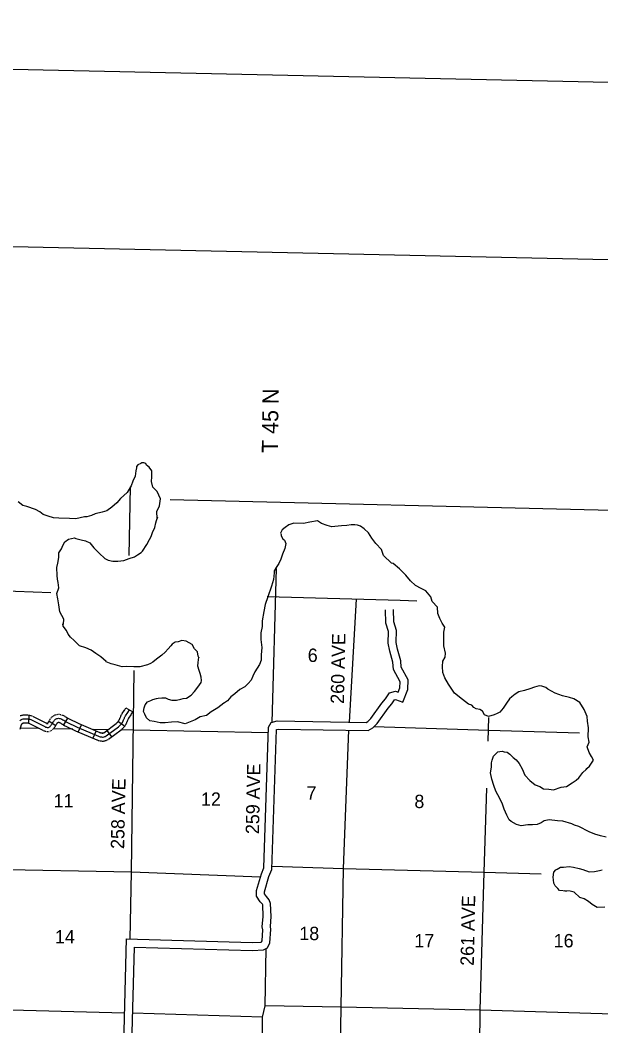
# Model space of a CAD drawing. Extents: x 949579 to 1405056, y 15751001 to 16136518.
# Drawn here: x 1118906 to 1140609, y 15909518 to 15947133 of the extents above; entities that cross this region are included whole.
import ezdxf

# ---------------------------------------------------------------- set-up
doc = ezdxf.new("R2010")
doc.units = 0
for name, color, linetype in [('L11', 7, 'Continuous'), ('L13', 7, 'Continuous'), ('L14', 7, 'Continuous'), ('L2', 7, 'Continuous'), ('L23', 7, 'Continuous'), ('L26', 7, 'Continuous'), ('L30', 7, 'Continuous'), ('L52', 7, 'Continuous'), ('L8', 7, 'Continuous'), ('L9', 7, 'Continuous')]:
    doc.layers.add(name, color=color, linetype=linetype)

msp = doc.modelspace()

# ---------------------------------------------------------------- linework, layer by layer
at = {"layer": 'L11'}
for points in [[(1122871, 15912770), (1127579, 15912633), (1127919, 15912655), (1127928, 15912659), (1127946, 15912699), (1127971, 15913115), (1127957, 15913224), (1127983, 15913614), (1127970, 15914041), (1127958, 15914073), (1127873, 15914162), (1127734, 15914364), (1127739, 15914582), (1127920, 15915207), (1128018, 15915429), (1128191, 15920685), (1128292, 15920860), (1128506, 15920922), (1131839, 15920869), (1131903, 15920903), (1132015, 15921017), (1132417, 15921586), (1132554, 15921750), (1132710, 15921968), (1132939, 15922034), (1133039, 15922001), (1133101, 15922158), (1133107, 15922391), (1132855, 15922848), (1132834, 15923117), (1132722, 15923535), (1132657, 15923833), (1132667, 15924268), (1132575, 15924575), (1132561, 15925079)], [(1123164, 15912461), (1127585, 15912332), (1127996, 15912359), (1128155, 15912435), (1128243, 15912625), (1128272, 15913125), (1128258, 15913234), (1128284, 15913609), (1128268, 15914100), (1128218, 15914236), (1128107, 15914352), (1128036, 15914454), (1128038, 15914536), (1128202, 15915104), (1128316, 15915361), (1128488, 15920600), (1128491, 15920605), (1128546, 15920621), (1131912, 15920567), (1132085, 15920661), (1132246, 15920824), (1132654, 15921403), (1132791, 15921566), (1132894, 15921709), (1132933, 15921720), (1133214, 15921627), (1133400, 15922098), (1133408, 15922465), (1133149, 15922936), (1133131, 15923168), (1133013, 15923606), (1132958, 15923862), (1132968, 15924309), (1132874, 15924623), (1132861, 15925087)], [(1122871, 15912770), (1122770, 15908821), (1122681, 15906793), (1122625, 15906105), (1122578, 15906020), (1122127, 15905677), (1121844, 15905387), (1121813, 15905075), (1121880, 15904897)], [(1123164, 15912461), (1123070, 15908810), (1122980, 15906774), (1122919, 15906015), (1122809, 15905820), (1122327, 15905451), (1122132, 15905252), (1122119, 15905115), (1122212, 15904864)]]:
    msp.add_lwpolyline(points, dxfattribs=at)
at = {"layer": 'L13'}
for p, q in [((1122975, 15927115), (1123031, 15929676)), ((1128320, 15920868), (1128483, 15926624)), ((1131209, 15920879), (1131482, 15925482)), ((1136392, 15920170), (1136417, 15921055)), ((1127967, 15909848), (1123100, 15909989))]:
    msp.add_line(p, q, dxfattribs=at)
for points in [[(1115072, 15925883), (1117505, 15925815), (1118056, 15925806), (1120051, 15925722)], [(1128133, 15925576), (1133112, 15925436), (1133725, 15925420)], [(1123015, 15912766), (1123067, 15915276), (1123164, 15922811)], [(1119597, 15920643), (1118933, 15920655)], [(1120872, 15920619), (1120179, 15920632)], [(1122184, 15920594), (1121645, 15920604)], [(1128184, 15920472), (1123135, 15920576), (1122674, 15920584)], [(1130708, 15901296), (1130813, 15904916), (1130906, 15910215), (1130989, 15915406), (1131194, 15920579)], [(1139815, 15920463), (1136418, 15920571), (1132124, 15920701)], [(1135931, 15899543), (1136048, 15904758), (1136100, 15910100), (1136250, 15915273), (1136341, 15918409)], [(1112547, 15915565), (1117764, 15915385), (1123067, 15915276), (1127888, 15915097)], [(1128320, 15915493), (1130989, 15915406), (1136250, 15915273), (1138377, 15915204)], [(1127951, 15907585), (1127967, 15909848), (1128058, 15910273), (1128100, 15912408)], [(1122800, 15909998), (1117605, 15910128), (1112456, 15910311)], [(1145162, 15909815), (1141478, 15909949), (1136100, 15910100), (1130906, 15910215), (1128058, 15910273)]]:
    msp.add_lwpolyline(points, dxfattribs=at)
at = {"layer": 'L2'}
for points in [[(1124042, 15928539), (1124033, 15928497), (1124012, 15928757), (1124108, 15928972), (1124154, 15929231), (1124025, 15929500), (1123869, 15929662), (1123815, 15929880), (1123826, 15930056), (1123822, 15930273), (1123732, 15930417), (1123633, 15930494), (1123609, 15930553), (1123526, 15930571), (1123459, 15930572), (1123417, 15930548), (1123308, 15930499), (1123256, 15930433), (1123255, 15930383), (1123228, 15930275), (1123208, 15930075), (1123113, 15929892), (1123060, 15929718), (1122905, 15929470), (1122651, 15929240), (1122514, 15929084), (1122336, 15928919), (1122141, 15928781), (1121973, 15928725), (1121713, 15928663), (1121570, 15928607), (1121394, 15928559), (1121310, 15928561), (1120991, 15928483), (1120749, 15928495), (1120348, 15928502), (1120157, 15928514), (1119949, 15928576), (1119766, 15928638), (1119643, 15928749), (1119486, 15928835), (1119162, 15928941), (1119012, 15928985), (1118831, 15929122)], [(1124207, 15921788), (1124341, 15921786), (1124440, 15921743), (1124581, 15921698), (1124748, 15921704), (1124916, 15921743), (1125000, 15921766), (1125117, 15921773), (1125295, 15921887), (1125422, 15922018), (1125542, 15922192), (1125671, 15922357), (1125680, 15922432), (1125674, 15922557), (1125635, 15922700), (1125595, 15922809), (1125548, 15922969), (1125558, 15923111), (1125577, 15923211), (1125579, 15923303), (1125578, 15923295), (1125563, 15923345), (1125540, 15923504), (1125417, 15923624), (1125336, 15923784), (1125221, 15923844), (1125105, 15923905), (1124955, 15923933), (1124812, 15923877), (1124703, 15923870), (1124627, 15923821), (1124593, 15923797), (1124533, 15923731), (1124440, 15923615), (1124329, 15923492), (1124201, 15923377), (1124007, 15923238), (1123863, 15923115), (1123778, 15923067), (1123661, 15923027), (1123384, 15922948), (1123158, 15922944), (1122899, 15922957), (1122715, 15922951), (1122458, 15923023), (1122308, 15923059), (1122125, 15923137), (1122126, 15923146), (1121920, 15923316), (1121738, 15923445), (1121565, 15923565), (1121358, 15923660), (1121125, 15923731), (1120928, 15923927), (1120788, 15924055), (1120707, 15924173), (1120642, 15924308), (1120520, 15924461), (1120505, 15924553), (1120521, 15924536), (1120533, 15924728), (1120395, 15924998), (1120350, 15925267), (1120312, 15925493), (1120282, 15925686), (1120353, 15925902), (1120331, 15926103), (1120308, 15926229), (1120294, 15926363), (1120274, 15926656), (1120319, 15926822), (1120356, 15927031), (1120351, 15927206), (1120454, 15927355), (1120498, 15927488), (1120575, 15927620), (1120711, 15927727), (1120937, 15927765), (1120987, 15927747), (1121186, 15927693), (1121344, 15927657), (1121510, 15927579), (1121657, 15927401), (1121854, 15927197), (1122068, 15926993), (1122201, 15926932), (1122367, 15926895), (1122559, 15926892), (1122777, 15926922), (1122979, 15927002), (1123180, 15927065), (1123298, 15927130), (1123434, 15927228), (1123476, 15927278), (1123639, 15927517), (1123743, 15927708), (1123804, 15927824), (1123856, 15927965), (1123943, 15928156), (1123980, 15928331), (1124042, 15928539)], [(1134674, 15924575), (1134585, 15924752), (1134521, 15924937), (1134500, 15925172), (1134304, 15925393), (1134248, 15925561), (1134068, 15925790), (1133895, 15925876), (1133679, 15925989), (1133490, 15926159), (1133318, 15926371), (1133080, 15926609), (1132850, 15926814), (1132783, 15926824), (1132488, 15927113), (1132408, 15927332), (1132203, 15927553), (1132048, 15927756), (1131926, 15927959), (1131762, 15928104), (1131621, 15928207), (1131513, 15928242), (1131414, 15928260), (1131280, 15928263), (1131112, 15928232), (1130920, 15928219), (1130669, 15928198), (1130560, 15928183), (1130377, 15928228), (1130170, 15928307), (1130021, 15928410), (1129736, 15928356), (1129501, 15928310), (1129134, 15928325), (1128949, 15928253), (1128805, 15928163), (1128695, 15928073), (1128643, 15927974), (1128634, 15927949), (1128651, 15927924), (1128659, 15927898), (1128666, 15927840), (1128723, 15927738), (1128789, 15927687), (1128836, 15927561), (1128800, 15927369), (1128712, 15927162), (1128651, 15926970), (1128573, 15926805), (1128470, 15926664), (1128392, 15926507), (1128417, 15926498), (1128399, 15926465), (1128370, 15926214), (1128299, 15925957), (1128166, 15925558), (1128069, 15925275), (1128015, 15925017), (1127950, 15924667), (1127946, 15924449), (1127901, 15924224), (1127896, 15923974), (1127933, 15923672), (1127919, 15923396), (1127916, 15923196), (1127846, 15923030), (1127683, 15922757), (1127596, 15922599), (1127544, 15922450), (1127433, 15922318), (1127305, 15922195), (1127111, 15922098), (1126925, 15921934), (1126781, 15921819), (1126653, 15921679), (1126543, 15921597), (1126518, 15921590), (1126289, 15921418), (1126044, 15921263), (1125875, 15921132), (1125631, 15921078), (1125446, 15920964), (1125075, 15920812), (1124792, 15920884), (1124567, 15920871), (1124324, 15920850), (1124140, 15920853), (1123916, 15920907), (1123749, 15920927), (1123634, 15921037), (1123570, 15921181), (1123521, 15921274), (1123540, 15921407), (1123576, 15921523), (1123670, 15921639), (1123787, 15921687), (1123863, 15921719), (1124006, 15921767), (1124065, 15921774), (1124207, 15921788)], [(1138234, 15917055), (1138050, 15917034), (1137874, 15917037), (1137631, 15916999), (1137457, 15917044), (1137258, 15917164), (1137184, 15917224), (1137095, 15917393), (1136991, 15917629), (1136927, 15917805), (1136839, 15918016), (1136685, 15918295), (1136605, 15918513), (1136534, 15918740), (1136480, 15918984), (1136517, 15919192), (1136520, 15919351), (1136547, 15919451), (1136599, 15919600), (1136753, 15919765), (1136828, 15919780), (1136920, 15919787), (1136995, 15919769), (1137112, 15919759), (1137202, 15919682), (1137325, 15919554), (1137441, 15919469), (1137555, 15919333), (1137669, 15919130), (1137773, 15918894), (1137953, 15918691), (1138151, 15918537), (1138326, 15918467), (1138466, 15918381), (1138658, 15918377), (1138841, 15918341), (1139127, 15918445), (1139320, 15918466), (1139531, 15918605), (1139691, 15918702), (1139785, 15918793), (1139930, 15918991), (1140058, 15919106), (1140083, 15919147), (1140185, 15919237), (1140331, 15919452), (1140258, 15919596), (1140169, 15919748), (1140098, 15919958), (1140168, 15920132), (1140129, 15920325), (1140129, 15920334), (1140152, 15920668), (1140106, 15920919), (1140093, 15921095), (1139989, 15921356), (1139818, 15921610), (1139603, 15921747), (1139437, 15921800), (1139179, 15921863), (1138897, 15921960), (1138623, 15922107), (1138558, 15922175), (1138400, 15922228), (1138308, 15922238), (1138124, 15922183), (1137955, 15922119), (1137754, 15922064), (1137544, 15922009), (1137409, 15921927), (1137282, 15921821), (1137189, 15921747), (1137077, 15921582), (1136957, 15921400), (1136829, 15921252), (1136728, 15921204), (1136627, 15921147), (1136408, 15921092), (1136259, 15921145), (1136186, 15921288), (1136087, 15921348), (1135946, 15921376), (1135855, 15921428), (1135781, 15921513), (1135665, 15921548), (1135442, 15921719), (1135137, 15921967), (1134909, 15922297), (1134780, 15922533), (1134700, 15922735), (1134695, 15922953), (1134707, 15923153), (1134785, 15923311), (1134804, 15923461), (1134742, 15923730), (1134740, 15924056), (1134743, 15924240), (1134780, 15924431), (1134674, 15924575)], [(1140807, 15916576), (1140590, 15916622), (1140383, 15916684), (1140167, 15916779), (1139786, 15916970), (1139620, 15917023), (1139529, 15917075), (1139188, 15917173), (1138988, 15917193), (1138671, 15917223), (1138487, 15917185), (1138377, 15917111), (1138234, 15917055)], [(1140752, 15913960), (1140468, 15913948), (1140286, 15914060), (1140146, 15914171), (1139989, 15914274), (1139823, 15914319), (1139609, 15914515), (1139460, 15914551), (1139268, 15914571), (1139326, 15914553), (1139059, 15914583), (1139002, 15914659), (1138895, 15914761), (1138847, 15914854), (1138841, 15914980), (1138826, 15915080), (1138846, 15915272), (1138922, 15915355), (1138973, 15915379), (1139099, 15915452), (1139216, 15915450), (1139426, 15915480), (1139592, 15915460), (1139792, 15915406), (1139933, 15915370), (1140166, 15915274), (1140367, 15915296), (1140559, 15915335), (1140652, 15915358)]]:
    msp.add_lwpolyline(points, dxfattribs=at)
at = {"layer": 'L23'}
msp.add_line((1036888, 15940442), (1402273, 15932491), dxfattribs=at)
at = {"layer": 'L26'}
msp.add_line((1034393, 15947133), (1405056, 15939067), dxfattribs=at)
at = {"layer": 'L52'}
msp.add_line((1124511, 15929200), (1141021, 15928803), dxfattribs=at)
at = {"layer": 'L8'}
for p, q in [((1122722, 15921199), (1122809, 15921321)), ((1122801, 15921309), (1122859, 15921409)), ((1122844, 15921112), (1122931, 15921234)), ((1122860, 15921409), (1123118, 15921259)), ((1122931, 15921234), (1122989, 15921334)), ((1123061, 15921159), (1123119, 15921259)), ((1118966, 15920799), (1118988, 15920825)), ((1118973, 15920809), (1118999, 15920832)), ((1119906, 15920811), (1119923, 15920827)), ((1119909, 15920816), (1119928, 15920828)), ((1119913, 15920817), (1119930, 15920836)), ((1119913, 15920821), (1119933, 15920829)), ((1119927, 15920832), (1119946, 15920855)), ((1119943, 15920851), (1119963, 15920877)), ((1119959, 15920872), (1119978, 15920899)), ((1119975, 15920894), (1119995, 15920923)), ((1119988, 15920913), (1120006, 15920945)), ((1119992, 15920918), (1120241, 15920754)), ((1120006, 15920946), (1120023, 15920977)), ((1120029, 15920985), (1120046, 15921012)), ((1120052, 15921021), (1120069, 15921043)), ((1120084, 15921060), (1120102, 15921077)), ((1120100, 15920812), (1120120, 15920841)), ((1120119, 15921091), (1120139, 15921106)), ((1120120, 15920841), (1120137, 15920873)), ((1120137, 15920873), (1120154, 15920903)), ((1120152, 15921113), (1120174, 15921127)), ((1120154, 15920903), (1120172, 15920930)), ((1120172, 15920930), (1120188, 15920952)), ((1120188, 15921134), (1120214, 15921145)), ((1120188, 15920952), (1120206, 15920969)), ((1120206, 15920969), (1120227, 15920984)), ((1120227, 15920984), (1120250, 15920997)), ((1120232, 15921152), (1120261, 15921161)), ((1120250, 15920997), (1120276, 15921009)), ((1120268, 15920800), (1120285, 15920830)), ((1120276, 15921009), (1120305, 15921017)), ((1120280, 15920822), (1120297, 15920848)), ((1120285, 15921166), (1120317, 15921170)), ((1120291, 15920839), (1120307, 15920861)), ((1120292, 15920843), (1120310, 15920861)), ((1120294, 15920847), (1120314, 15920862)), ((1120302, 15920854), (1120325, 15920867)), ((1120305, 15921017), (1120336, 15921022)), ((1120311, 15920860), (1120337, 15920872)), ((1120319, 15920865), (1120348, 15920874)), ((1120324, 15920869), (1120356, 15920873)), ((1120329, 15920872), (1120364, 15920870)), ((1120336, 15921022), (1120371, 15921020)), ((1120344, 15921171), (1120378, 15921170)), ((1120344, 15920872), (1120376, 15920867)), ((1120353, 15920873), (1120387, 15920861)), ((1120370, 15920868), (1120403, 15920851)), ((1120371, 15921020), (1120403, 15921014)), ((1120396, 15920855), (1120429, 15920836)), ((1120398, 15921167), (1120430, 15921162)), ((1120403, 15921014), (1120437, 15921002)), ((1120425, 15920839), (1120458, 15920818)), ((1120437, 15921002), (1120470, 15920986)), ((1120454, 15921155), (1120488, 15921143)), ((1120458, 15920818), (1120492, 15920797)), ((1120470, 15920986), (1120504, 15920966)), ((1120504, 15921136), (1120537, 15921120)), ((1120504, 15920966), (1120537, 15920946)), ((1120680, 15921032), (1120521, 15920780)), ((1120537, 15920946), (1120571, 15920925)), ((1120545, 15921116), (1120578, 15921096)), ((1120571, 15920925), (1120606, 15920903)), ((1120582, 15921094), (1120616, 15921073)), ((1120606, 15920903), (1120654, 15920873)), ((1120616, 15921073), (1120650, 15921052)), ((1120651, 15921051), (1120686, 15921030)), ((1120654, 15920873), (1121040, 15920692)), ((1120684, 15921030), (1120733, 15921000)), ((1120718, 15921008), (1121103, 15920828)), ((1121099, 15920830), (1121888, 15920490)), ((1122033, 15920481), (1122498, 15920827)), ((1122488, 15920819), (1122510, 15920839)), ((1122508, 15920837), (1122528, 15920856)), ((1122522, 15920850), (1122538, 15920867)), ((1122539, 15920867), (1122554, 15920883)), ((1122549, 15920878), (1122562, 15920893)), ((1122560, 15920890), (1122570, 15920903)), ((1122567, 15920898), (1122576, 15920909)), ((1122572, 15920904), (1122579, 15920915)), ((1122576, 15920908), (1122813, 15920727)), ((1122578, 15920913), (1122586, 15920925)), ((1122585, 15920923), (1122593, 15920935)), ((1122591, 15920932), (1122599, 15920945)), ((1122598, 15920944), (1122606, 15920958)), ((1122604, 15920954), (1122611, 15920966)), ((1122608, 15920961), (1122615, 15920974)), ((1122612, 15920969), (1122619, 15920982)), ((1122616, 15920977), (1122622, 15920991)), ((1122620, 15920985), (1122626, 15921000)), ((1122627, 15921003), (1122634, 15921021)), ((1122634, 15921022), (1122642, 15921041)), ((1122643, 15921043), (1122652, 15921065)), ((1122653, 15921067), (1122663, 15921090)), ((1122664, 15921093), (1122675, 15921115)), ((1122675, 15921117), (1122686, 15921138)), ((1122686, 15920807), (1122695, 15920818)), ((1122688, 15921143), (1122699, 15921163)), ((1122695, 15920818), (1122702, 15920828)), ((1122702, 15920828), (1122710, 15920841)), ((1122704, 15921171), (1122716, 15921191)), ((1122710, 15920841), (1122718, 15920853)), ((1122718, 15920853), (1122726, 15920866)), ((1122726, 15920866), (1122735, 15920880)), ((1122735, 15920880), (1122742, 15920893)), ((1122742, 15920893), (1122748, 15920905)), ((1122748, 15920905), (1122755, 15920919)), ((1122755, 15920919), (1122761, 15920933)), ((1122761, 15920933), (1122766, 15920948)), ((1122766, 15920948), (1122773, 15920966)), ((1122773, 15920966), (1122781, 15920985)), ((1122781, 15920985), (1122790, 15921007)), ((1122790, 15921007), (1122800, 15921029)), ((1122800, 15921029), (1122810, 15921051)), ((1122810, 15921051), (1122820, 15921072)), ((1122820, 15921072), (1122831, 15921092)), ((1122831, 15921092), (1122844, 15921112)), ((1122865, 15920806), (1122873, 15920819)), ((1122875, 15920824), (1122882, 15920837)), ((1122884, 15920842), (1122891, 15920856)), ((1122893, 15920860), (1122899, 15920874)), ((1122901, 15920881), (1122907, 15920896)), ((1122906, 15920894), (1122913, 15920911)), ((1122912, 15920910), (1122920, 15920929)), ((1122919, 15920927), (1122928, 15920949)), ((1122927, 15920946), (1122937, 15920969)), ((1122935, 15920965), (1122946, 15920987)), ((1122945, 15920985), (1122955, 15921006)), ((1122952, 15921001), (1122963, 15921021)), ((1122959, 15921013), (1122971, 15921033)), ((1122965, 15921024), (1123053, 15921146)), ((1118911, 15920614), (1118962, 15920790)), ((1118956, 15920772), (1118970, 15920805)), ((1118961, 15920787), (1118979, 15920816)), ((1119969, 15920681), (1119989, 15920689)), ((1119989, 15920689), (1120008, 15920701)), ((1120008, 15920701), (1120025, 15920717)), ((1120025, 15920717), (1120042, 15920736)), ((1120025, 15920542), (1120045, 15920550)), ((1120042, 15920736), (1120061, 15920759)), ((1120061, 15920759), (1120081, 15920785)), ((1120069, 15920562), (1120088, 15920574)), ((1120081, 15920785), (1120100, 15920812)), ((1120110, 15920591), (1120127, 15920607)), ((1120136, 15920617), (1120154, 15920636)), ((1120157, 15920640), (1120176, 15920662)), ((1120179, 15920666), (1120199, 15920692)), ((1120203, 15920697), (1120223, 15920724)), ((1120226, 15920729), (1120245, 15920758)), ((1120251, 15920769), (1120269, 15920801)), ((1120491, 15920798), (1120526, 15920776)), ((1120527, 15920775), (1120576, 15920745)), ((1120591, 15920737), (1120976, 15920556)), ((1120980, 15920554), (1121769, 15920215)), ((1121040, 15920692), (1121829, 15920352)), ((1121198, 15920786), (1121080, 15920512)), ((1121746, 15920551), (1121628, 15920277)), ((1121877, 15920495), (1121910, 15920483)), ((1121903, 15920485), (1121934, 15920476)), ((1121923, 15920479), (1121952, 15920473)), ((1121939, 15920475), (1121967, 15920472)), ((1121963, 15920473), (1121993, 15920470)), ((1121972, 15920470), (1122001, 15920472)), ((1121983, 15920470), (1122014, 15920475)), ((1121994, 15920470), (1122022, 15920479)), ((1122015, 15920477), (1122042, 15920488)), ((1122029, 15920481), (1122055, 15920495)), ((1122123, 15920361), (1122588, 15920707)), ((1122143, 15920562), (1122322, 15920323)), ((1122212, 15920241), (1122677, 15920587)), ((1122588, 15920707), (1122610, 15920727)), ((1122610, 15920727), (1122630, 15920746)), ((1122630, 15920746), (1122647, 15920763)), ((1122647, 15920763), (1122662, 15920779)), ((1122662, 15920779), (1122675, 15920794)), ((1122675, 15920794), (1122686, 15920807)), ((1122688, 15920595), (1122710, 15920616)), ((1122712, 15920617), (1122732, 15920636)), ((1122738, 15920642), (1122755, 15920659)), ((1122755, 15920659), (1122770, 15920675)), ((1122775, 15920680), (1122788, 15920695)), ((1122791, 15920698), (1122801, 15920711)), ((1122805, 15920715), (1122814, 15920727)), ((1122817, 15920732), (1122825, 15920742)), ((1122826, 15920744), (1122834, 15920757)), ((1122836, 15920759), (1122844, 15920771)), ((1122846, 15920774), (1122854, 15920787)), ((1122854, 15920788), (1122863, 15920802)), ((1121780, 15920210), (1121814, 15920199)), ((1121820, 15920197), (1121851, 15920188)), ((1121829, 15920352), (1121862, 15920341)), ((1121862, 15920341), (1121893, 15920332)), ((1121863, 15920185), (1121892, 15920179)), ((1121893, 15920332), (1121922, 15920326)), ((1121905, 15920177), (1121932, 15920174)), ((1121922, 15920326), (1121950, 15920323)), ((1121937, 15920174), (1121967, 15920171)), ((1121950, 15920323), (1121980, 15920320)), ((1121980, 15920320), (1122009, 15920322)), ((1121988, 15920171), (1122018, 15920172)), ((1122009, 15920322), (1122041, 15920328)), ((1122036, 15920175), (1122068, 15920180)), ((1122041, 15920328), (1122068, 15920337)), ((1122068, 15920337), (1122096, 15920347)), ((1122088, 15920185), (1122115, 15920194)), ((1122096, 15920347), (1122123, 15920361)), ((1122122, 15920197), (1122150, 15920207)), ((1122164, 15920214), (1122190, 15920227))]:
    msp.add_line(p, q, dxfattribs=at)
at = {"layer": 'L9'}
for p, q in [((1118899, 15920944), (1118926, 15920964)), ((1118909, 15921122), (1118940, 15921132)), ((1118926, 15920964), (1118956, 15920979)), ((1118956, 15920979), (1118987, 15920990)), ((1118958, 15921137), (1118990, 15921143)), ((1118987, 15920990), (1119019, 15920996)), ((1118988, 15920823), (1119015, 15920843)), ((1118994, 15920831), (1119024, 15920846)), ((1119002, 15920837), (1119034, 15920847)), ((1119011, 15921146), (1119111, 15921151)), ((1119016, 15920842), (1119048, 15920849)), ((1119019, 15920996), (1119119, 15921001)), ((1119027, 15920846), (1119127, 15920851)), ((1119118, 15921151), (1119153, 15921152)), ((1119119, 15921001), (1119154, 15921002)), ((1119121, 15920851), (1119156, 15920852)), ((1119147, 15920852), (1119183, 15920850)), ((1119154, 15921002), (1119190, 15921000)), ((1119161, 15921151), (1119197, 15921150)), ((1119168, 15920851), (1119205, 15920846)), ((1119190, 15921000), (1119226, 15920995)), ((1119192, 15920849), (1119228, 15920840)), ((1119211, 15921148), (1119248, 15921143)), ((1119216, 15920844), (1119253, 15920831)), ((1119226, 15920995), (1119263, 15920986)), ((1119232, 15920842), (1119249, 15921120)), ((1119233, 15920839), (1119760, 15920575)), ((1119261, 15921141), (1119298, 15921132)), ((1119263, 15920986), (1119301, 15920973)), ((1119301, 15920973), (1119827, 15920709)), ((1119311, 15921128), (1119348, 15921116)), ((1119368, 15921107), (1119894, 15920843)), ((1119885, 15920848), (1119918, 15920834)), ((1119906, 15920838), (1119937, 15920828)), ((1119923, 15920826), (1119947, 15920830)), ((1119924, 15920832), (1119953, 15920825)), ((1119927, 15920829), (1119952, 15920827)), ((1119769, 15920571), (1119802, 15920557)), ((1119814, 15920553), (1119844, 15920543)), ((1119827, 15920709), (1119860, 15920695)), ((1119857, 15920539), (1119885, 15920533)), ((1119860, 15920695), (1119891, 15920686)), ((1119891, 15920686), (1119919, 15920679)), ((1119911, 15920529), (1119937, 15920528)), ((1119919, 15920679), (1119945, 15920678)), ((1119945, 15920678), (1119969, 15920681)), ((1119966, 15920529), (1119991, 15920533))]:
    msp.add_line(p, q, dxfattribs=at)

# ---------------------------------------------------------------- texts
at = {"layer": 'L14'}
for s, p in [('6', (1129654, 15923129)), ('11', (1120158, 15917686)), ('12', (1125665, 15917748)), ('7', (1129610, 15917977)), ('8', (1133639, 15917664)), ('14', (1120206, 15912601)), ('18', (1129340, 15912726)), ('17', (1133639, 15912455)), ('16', (1138846, 15912455))]:
    msp.add_text(s, height=500, rotation=0.0001, dxfattribs=at).set_placement(p)
at = {"layer": 'L30'}
for s, p in [('260 AVE', (1131007, 15921560)), ('259 AVE', (1127832, 15916686)), ('258 AVE', (1122792, 15916129)), ('261 AVE', (1135859, 15911759))]:
    msp.add_text(s, height=500, rotation=88.7533, dxfattribs=at).set_placement(p)
at = {"layer": 'L52'}
msp.add_text('T 45 N', height=600, rotation=89.1889, dxfattribs=at).set_placement((1128535, 15930942))

doc.saveas('drawing.dxf')
